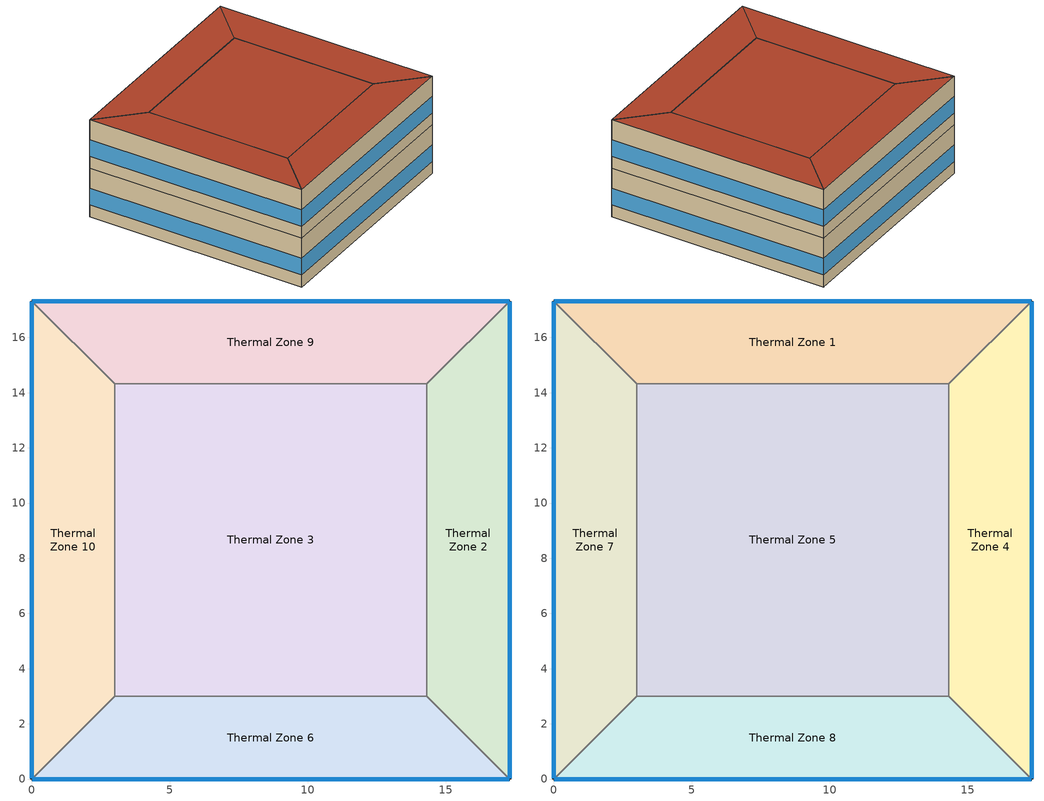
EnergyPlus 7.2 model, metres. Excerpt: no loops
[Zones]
Thermal Zone 10
 floor ground (000_ExtSlabCarpet_4in_ClimateZone 1-8): 0,0 0,17.32 3,14.32 3,3 z0
 wall outside (ASHRAE_189.1-2009_ExtWall_SteelFrame_ClimateZone 4-8): 0,17.32 0,0 z0:4
 wall to Thermal Zone 6 (000_Interior Wall): 0,0 3,3 z0:4
 wall to Thermal Zone 3 (000_Interior Wall): 3,3 3,14.32 z0:4
 wall to Thermal Zone 9 (000_Interior Wall): 3,14.32 0,17.32 z0:4
 window (ASHRAE_189.1-2009_ExtWindow_ClimateZone 4-5): 0,17.3 0,0.03 z1:2.36
Thermal Zone 2
 floor ground (000_ExtSlabCarpet_4in_ClimateZone 1-8): 17.32,17.32 17.32,0 14.32,3 14.32,14.32 z0
 wall outside (ASHRAE_189.1-2009_ExtWall_SteelFrame_ClimateZone 4-8): 17.32,0 17.32,17.32 z0:4
 wall to Thermal Zone 3 (000_Interior Wall): 14.32,14.32 14.32,3 z0:4
 wall to Thermal Zone 6 (000_Interior Wall): 14.32,3 17.32,0 z0:4
 wall to Thermal Zone 9 (000_Interior Wall): 17.32,17.32 14.32,14.32 z0:4
 window (ASHRAE_189.1-2009_ExtWindow_ClimateZone 4-5): 17.32,0.03 17.32,17.3 z1:2.36
Thermal Zone 6
 floor ground (000_ExtSlabCarpet_4in_ClimateZone 1-8): 17.32,0 0,0 3,3 14.32,3 z0
 wall outside (ASHRAE_189.1-2009_ExtWall_SteelFrame_ClimateZone 4-8): 0,0 17.32,0 z0:4
 wall to Thermal Zone 3 (000_Interior Wall): 14.32,3 3,3 z0:4
 window (ASHRAE_189.1-2009_ExtWindow_ClimateZone 4-5): 0.03,0 17.3,0 z1:2.36
Thermal Zone 9
 floor ground (000_ExtSlabCarpet_4in_ClimateZone 1-8): 0,17.32 17.32,17.32 14.32,14.32 3,14.32 z0
 wall outside (ASHRAE_189.1-2009_ExtWall_SteelFrame_ClimateZone 4-8): 17.32,17.32 0,17.32 z0:4
 wall to Thermal Zone 3 (000_Interior Wall): 3,14.32 14.32,14.32 z0:4
 window (ASHRAE_189.1-2009_ExtWindow_ClimateZone 4-5): 17.3,17.32 0.03,17.32 z1:2.36
Thermal Zone 3
 floor ground (000_ExtSlabCarpet_4in_ClimateZone 1-8): 3,3 3,14.32 14.32,14.32 14.32,3 z0
Thermal Zone 4
 floor to Thermal Zone 2 (000_Interior Floor): 17.32,17.32 17.32,0 14.32,3 14.32,14.32 z4
 wall outside (ASHRAE_189.1-2009_ExtWall_SteelFrame_ClimateZone 4-8): 17.32,0 17.32,17.32 z4:8
 wall to Thermal Zone 5 (000_Interior Wall): 14.32,14.32 14.32,3 z4:8
 wall to Thermal Zone 8 (000_Interior Wall): 14.32,3 17.32,0 z4:8
 wall to Thermal Zone 1 (000_Interior Wall): 17.32,17.32 14.32,14.32 z4:8
 window (ASHRAE_189.1-2009_ExtWindow_ClimateZone 4-5): 17.32,0.03 17.32,17.3 z5:6.36
 roof outside (ASHRAE_189.1-2009_ExtRoof_IEAD_ClimateZone 2-5): 14.32,14.32 14.32,3 17.32,0 17.32,17.32 z8
Thermal Zone 8
 floor to Thermal Zone 6 (000_Interior Floor): 17.32,0 0,0 3,3 14.32,3 z4
 wall outside (ASHRAE_189.1-2009_ExtWall_SteelFrame_ClimateZone 4-8): 0,0 17.32,0 z4:8
 wall to Thermal Zone 7 (000_Interior Wall): 3,3 0,0 z4:8
 wall to Thermal Zone 5 (000_Interior Wall): 14.32,3 3,3 z4:8
 window (ASHRAE_189.1-2009_ExtWindow_ClimateZone 4-5): 0.03,0 17.3,0 z5:6.36
 roof outside (ASHRAE_189.1-2009_ExtRoof_IEAD_ClimateZone 2-5): 14.32,3 3,3 0,0 17.32,0 z8
Thermal Zone 7
 floor to Thermal Zone 10 (000_Interior Floor): 0,0 0,17.32 3,14.32 3,3 z4
 wall outside (ASHRAE_189.1-2009_ExtWall_SteelFrame_ClimateZone 4-8): 0,17.32 0,0 z4:8
 wall to Thermal Zone 5 (000_Interior Wall): 3,3 3,14.32 z4:8
 wall to Thermal Zone 1 (000_Interior Wall): 3,14.32 0,17.32 z4:8
 window (ASHRAE_189.1-2009_ExtWindow_ClimateZone 4-5): 0,17.3 0,0.03 z5:6.36
 roof outside (ASHRAE_189.1-2009_ExtRoof_IEAD_ClimateZone 2-5): 3,3 3,14.32 0,17.32 0,0 z8
Thermal Zone 1
 floor to Thermal Zone 9 (000_Interior Floor): 0,17.32 17.32,17.32 14.32,14.32 3,14.32 z4
 wall outside (ASHRAE_189.1-2009_ExtWall_SteelFrame_ClimateZone 4-8): 17.32,17.32 0,17.32 z4:8
 wall to Thermal Zone 5 (000_Interior Wall): 3,14.32 14.32,14.32 z4:8
 window (ASHRAE_189.1-2009_ExtWindow_ClimateZone 4-5): 17.3,17.32 0.03,17.32 z5:6.36
 roof outside (ASHRAE_189.1-2009_ExtRoof_IEAD_ClimateZone 2-5): 3,14.32 14.32,14.32 17.32,17.32 0,17.32 z8
Thermal Zone 5
 floor to Thermal Zone 3 (000_Interior Floor): 3,3 3,14.32 14.32,14.32 14.32,3 z4
 roof outside (ASHRAE_189.1-2009_ExtRoof_IEAD_ClimateZone 2-5): 14.32,3 14.32,14.32 3,14.32 3,3 z8
[Site:Location]
Philadelphia International Ap_PA_USA Design_Conditions: Latitude {deg}=39.87; Longitude {deg}=-75.23; Time Zone {hr}=-5; Elevation {m}=2
[SizingPeriod:DesignDay] Month=7; Day of Month=21; Day Type=SummerDesignDay; Daily Dry-Bulb Temperature Range {deltaC}=9.4; Dry-Bulb Temperature Range Modifier Type=DefaultMultipliers; Barometric Pressure {Pa}=101301; Wind Speed {m/s}=5; Wind Direction {deg}=240; Rain Indicator=No; Snow Indicator=No; Daylight Saving Time Indicator=No; Solar Model Indicator=ASHRAETau; ASHRAE Clear Sky Optical Depth for Beam Irradiance (taub)=0.55; ASHRAE Clear Sky Optical Depth for Diffuse Irradiance (taud)=1.776
Name | Maximum Dry-Bulb Temperature {C} | Humidity Condition Type | Wetbulb or DewPoint at Maximum Dry-Bulb {C} | Enthalpy at Maximum Dry-Bulb {J/kg}
Philadelphia International Ap Ann Clg 1% Condns WB=>MDB | 30.2 | Wetbulb | 25
Philadelphia International Ap Ann Clg .4% Condns Enth=>MDB | 31.7 | Enthalpy |  | 79100
Philadelphia International Ap Ann Clg .4% Condns DP=>MDB | 28.1 | Dewpoint | 24.1
Philadelphia International Ap Ann Clg 1% Condns Enth=>MDB | 30 | Enthalpy |  | 75800
[Building]
Building 1
[Material] Thermal Absorptance=0.9
Name | Roughness | Thickness {m} | Conductivity {W/m-K} | Density {kg/m3} | Specific Heat {J/kg-K} | Solar Absorptance | Visible Absorptance
1/2IN Gypsum | Smooth | 0.0127 | 0.16 | 784.9 | 830 | 0.92 | 0.92
MAT-CC05 4 HW CONCRETE | Rough | 0.1016 | 1.311 | 2240 | 836.8 | 0.7 | 0.7
Metal Decking | MediumSmooth | 0.0015 | 45.006 | 7680 | 418.4 | 0.7 | 0.3
Roof Insulation [21] | MediumRough | 0.2105 | 0.049 | 265 | 836.8 | 0.7 | 0.7
000_M11 100mm lightweight concrete | MediumRough | 0.1016 | 0.53 | 1280 | 840 | 0.7 | 0.7
000_F16 Acoustic tile | MediumSmooth | 0.0191 | 0.06 | 368 | 590 | 0.7 | 0.7
Wall Insulation [39] | MediumRough | 0.1184 | 0.045 | 265 | 836.8 | 0.7 | 0.7
000_G01a 19mm gypsum board | MediumSmooth | 0.019 | 0.16 | 800 | 1090 | 0.7 | 0.7
Roof Membrane | VeryRough | 0.0095 | 0.16 | 1121.29 | 1460 | 0.7 | 0.7
[Material:AirGap]
Name | Thermal Resistance {m2-K/W}
000_F04 Wall air space resistance | 0.15
000_F05 Ceiling air space resistance | 0.18
[Material:NoMass] Thermal Absorptance=0.9; Solar Absorptance=0.7
Name | Roughness | Thermal Resistance {m2-K/W} | Visible Absorptance
MAT-SHEATH | Rough | 0.3626 | 0.7
CP02 CARPET PAD | VeryRough | 0.2165 | 0.8
[WindowMaterial:Glazing]
Theoretical Glass [207]: Optical Data Type=SpectralAverage; Thickness {m}=0.003; Solar Transmittance at Normal Incidence=0.3311; Front Side Solar Reflectance at Normal Incidence=0.6189; Back Side Solar Reflectance at Normal Incidence=0.6189; Visible Transmittance at Normal Incidence=0.44; Front Side Visible Reflectance at Normal Incidence=0.51; Back Side Visible Reflectance at Normal Incidence=0.51; Infrared Transmittance at Normal Incidence=0; Front Side Infrared Hemispherical Emissivity=0.9; Back Side Infrared Hemispherical Emissivity=0.9; Conductivity {W/m-K}=0.0133; Dirt Correction Factor for Solar and Visible Transmittance=1; Solar Diffusing=No
[Construction]
ASHRAE_189.1-2009_ExtWindow_ClimateZone 4-5: Theoretical Glass [207]
000_Interior Wall: 000_G01a 19mm gypsum board, 000_F04 Wall air space resistance, 000_G01a 19mm gypsum board
ASHRAE_189.1-2009_ExtRoof_IEAD_ClimateZone 2-5: Roof Membrane, Roof Insulation [21], Metal Decking
000_Interior Floor: 000_F16 Acoustic tile, 000_F05 Ceiling air space resistance, 000_M11 100mm lightweight concrete
ASHRAE_189.1-2009_ExtWall_SteelFrame_ClimateZone 4-8: MAT-SHEATH, Wall Insulation [39], 1/2IN Gypsum
000_ExtSlabCarpet_4in_ClimateZone 1-8: MAT-CC05 4 HW CONCRETE, CP02 CARPET PAD
[AvailabilityManager:Scheduled]
Name | Schedule
AvailabilityManager:Scheduled {53a5088d-9e49-4d0a-86fd-96b5f4900b6a} | Schedule:Compact {08334a48-d249-416b-b236-6f21cd642be7}
AvailabilityManager:Scheduled {e3e7cc1a-b6dd-4810-90b4-7e14d340e445} | Schedule:Compact {8b1e397e-6295-4ae2-98a6-e610e772a55c}
[Zone]
Thermal Zone 10; Thermal Zone 4; Thermal Zone 2; Thermal Zone 8; Thermal Zone 7; Thermal Zone 1; Thermal Zone 5; Thermal Zone 6; Thermal Zone 9; Thermal Zone 3
[Schedule:Compact]
Schedule:Compact {08334a48-d249-416b-b236-6f21cd642be7}; Schedule:Compact {8b1e397e-6295-4ae2-98a6-e610e772a55c}: Through: 12/31, For: AllDays, Until: 24:00, 1
